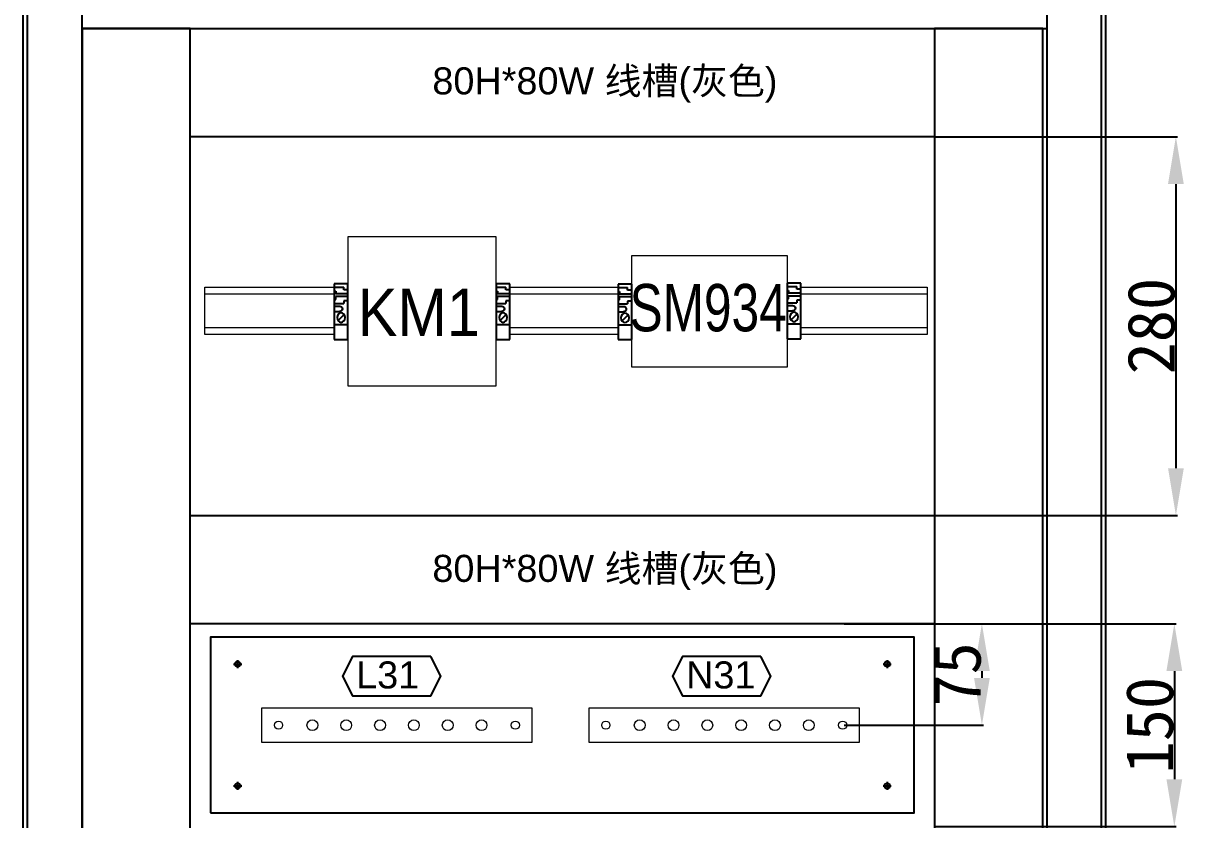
# Model space of a CAD drawing. Extents: x 81437 to 204847, y -54597 to -29444.
# Drawn here: x 88177 to 89035, y -48068 to -47479 of the extents above; entities that cross this region are included whole.
import ezdxf
from ezdxf.lldxf.tags import DXFTag

# ---------------------------------------------------------------- set-up
doc = ezdxf.new("R2010")
doc.units = 0
doc.header["$LTSCALE"] = 100
doc.header["$MEASUREMENT"] = 0
doc.layers.add('细实线', color=7, linetype='Continuous', lineweight=20)
doc.styles.add('HZ', font='arial.ttf', dxfattribs={"width": 0.7})
doc.styles.get("Standard").update_dxf_attribs({"font": ''})
doc.styles.get('Standard').set_extended_font_data('SimSun')
tags = doc.linetypes.add('CENTER2', pattern=[1.125, 0.75, -0.125, 0.125, -0.125]).pattern_tags.tags
tags[10:11] = [DXFTag(74, 4), DXFTag(75, 0), DXFTag(340, '0'), DXFTag(46, 1.0), DXFTag(50, 0.0), DXFTag(44, 0.0), DXFTag(45, 0.0)]
tags[8:9] = [DXFTag(74, 4), DXFTag(75, 0), DXFTag(340, '0'), DXFTag(46, 1.0), DXFTag(50, 0.0), DXFTag(44, 0.0), DXFTag(45, 0.0)]
tags[6:7] = [DXFTag(74, 4), DXFTag(75, 0), DXFTag(340, '0'), DXFTag(46, 1.0), DXFTag(50, 0.0), DXFTag(44, 0.0), DXFTag(45, 0.0)]
tags[4:5] = [DXFTag(74, 4), DXFTag(75, 0), DXFTag(340, '0'), DXFTag(46, 1.0), DXFTag(50, 0.0), DXFTag(44, 0.0), DXFTag(45, 0.0)]
tags = doc.linetypes.add('HIDDEN', pattern=[0.375, 0.25, -0.125]).pattern_tags.tags
tags[6:7] = [DXFTag(74, 4), DXFTag(75, 0), DXFTag(340, '0'), DXFTag(46, 1.0), DXFTag(50, 0.0), DXFTag(44, 0.0), DXFTag(45, 0.0)]
tags[4:5] = [DXFTag(74, 4), DXFTag(75, 0), DXFTag(340, '0'), DXFTag(46, 1.0), DXFTag(50, 0.0), DXFTag(44, 0.0), DXFTag(45, 0.0)]
doc.dimstyles.new('ISO-25', dxfattribs={"dimtxt": 35, "dimasz": 35, "dimexe": 1.25, "dimexo": 0.625, "dimtad": 1, "dimtoh": 1, "dimdec": 0, "dimtxsty": 'Standard', "dimcen": 2.5, "dimadec": 0, "dimazin": 0, "dimtfac": 1, "dimtdec": 0, "dimtmove": 0, "dimatfit": 3, "dimfxl": 1, "dimarcsym": 0})

# ---------------------------------------------------------------- blocks, each defined once
blk = doc.blocks.new('*D127')
at = {"color": 0, "lineweight": -2, "transparency": 16777216}
for p, q in [((88850.99702044549, -47562.87733512559), (89030.07290709946, -47562.87733512559)), ((89028.82290709946, -47597.87733512559), (89028.82290709946, -47807.89568052802)), ((88850.99702044549, -47842.89568052802), (89030.07290709946, -47842.89568052802))]:
    blk.add_line(p, q, dxfattribs=at)
at = {"color": 0, "transparency": 16777216}
for points in [[(89034.65624043279, -47597.87733512559), (89022.98957376613, -47597.87733512559), (89028.82290709946, -47562.87733512559)], [(89022.98957376613, -47807.89568052802), (89034.65624043279, -47807.89568052802), (89028.82290709946, -47842.89568052802)]]:
    blk.add_solid(points, dxfattribs=at)
at = {"layer": 'Defpoints', "color": 0, "transparency": 16777216}
for p in [(88850.37202044549, -47562.87733512559), (88850.37202044549, -47842.89568052802), (89028.82290709946, -47842.89568052802)]:
    blk.add_point(p, dxfattribs=at)
at = {"color": 0, "transparency": 16777216, "insert": (89010.69790709946, -47702.88650782681), "char_height": 35, "attachment_point": 5, "rotation": 90}
blk.add_mtext('280', dxfattribs=at)
blk = doc.blocks.new('*D128')
at = {"color": 0, "lineweight": -2, "transparency": 16777216}
for p, q in [((88850.99702044552, -47922.89568052802), (89028.92710608577, -47922.89568052802)), ((89027.67710608577, -47957.89568052802), (89027.67710608577, -48037.89568052802)), ((88850.99702044552, -48072.89568052802), (89028.92710608577, -48072.89568052802))]:
    blk.add_line(p, q, dxfattribs=at)
at = {"color": 0, "transparency": 16777216}
for points in [[(89033.5104394191, -47957.89568052802), (89021.84377275244, -47957.89568052802), (89027.67710608577, -47922.89568052802)], [(89021.84377275244, -48037.89568052802), (89033.5104394191, -48037.89568052802), (89027.67710608577, -48072.89568052802)]]:
    blk.add_solid(points, dxfattribs=at)
at = {"layer": 'Defpoints', "color": 0, "transparency": 16777216}
for p in [(88850.37202044552, -47922.89568052802), (88850.37202044552, -48072.89568052802), (89027.67710608577, -48072.89568052802)]:
    blk.add_point(p, dxfattribs=at)
at = {"color": 0, "transparency": 16777216, "insert": (89009.55210608577, -47997.89568052802), "char_height": 35, "attachment_point": 5, "rotation": 90}
blk.add_mtext('150', dxfattribs=at)
blk = doc.blocks.new('*D136')
at = {"color": 0, "lineweight": -2, "transparency": 16777216}
for p, q in [((88783.7140650711, -47922.89568052802), (88886.69096708776, -47922.89568052802)), ((88885.44096708776, -47957.89568052802), (88885.44096708776, -47962.89568052802)), ((88783.7140650711, -47997.89568052802), (88886.69096708776, -47997.89568052802))]:
    blk.add_line(p, q, dxfattribs=at)
at = {"color": 0, "transparency": 16777216}
for points in [[(88891.2743004211, -47957.89568052802), (88879.60763375444, -47957.89568052802), (88885.44096708776, -47922.89568052802)], [(88879.60763375444, -47962.89568052802), (88891.2743004211, -47962.89568052802), (88885.44096708776, -47997.89568052802)]]:
    blk.add_solid(points, dxfattribs=at)
at = {"layer": 'Defpoints', "color": 0, "transparency": 16777216}
for p in [(88783.0890650711, -47922.89568052802), (88783.0890650711, -47997.89568052802), (88885.44096708776, -47997.89568052802)]:
    blk.add_point(p, dxfattribs=at)
at = {"color": 0, "transparency": 16777216, "insert": (88867.31596708776, -47960.39568052802), "char_height": 35, "attachment_point": 5, "rotation": 90}
blk.add_mtext('75', dxfattribs=at)
blk = doc.blocks.new('堵头')
at = {"color": 53}
for p, q in [((0, -41), (0, 0)), ((0, 0), (10, 0)), ((10, 0), (10, -41)), ((0, -11), (10, -11)), ((7.277769807100412, -18.33056328681778), (2.722230192914139, -13.77502367262423)), ((0, -20.55279347972464), (4, -20.55279347972464)), ((0, -24.55279347972464), (4, -24.55279347972464)), ((0, -26.55279347972464), (7, -26.55279347972464)), ((0, -29.55279347972464), (1, -29.55279347972464)), ((1, -29.55279347972464), (1, -31.55279347972464)), ((10, -31.55279347972464), (1, -31.55279347972464)), ((10, -33.55279347972464), (1, -33.55279347972464)), ((1, -35.55279347972464), (1, -33.55279347972464)), ((7, -28.55279347972464), (7, -26.55279347972464)), ((10, -28.55279347972464), (7, -28.55279347972464)), ((0, -35.55279347972464), (1, -35.55279347972464)), ((0, -38.55279347972464), (7, -38.55279347972464)), ((10, -41), (0, -41)), ((10, -36.55279347972464), (7, -36.55279347972464)), ((7, -36.55279347972464), (7, -38.55279347972464))]:
    blk.add_line(p, q, dxfattribs=at)
blk.add_arc((4, -22.55279347972464), 2, 270, 90, dxfattribs=at)
blk.add_ellipse((5.000000000007276, -16.052793479721), major_axis=(-6.429395695523604e-16, -3.5), ratio=0.8571428571428571, start_param=4.71238898038469, end_param=10.99557428756428, dxfattribs=at)

msp = doc.modelspace()

# ---------------------------------------------------------------- linework, layer by layer
at = {"color": 7}
for p, q in [((88176.87202044549, -49514.37730387558), (88176.87202044549, -47404.3773367662)), ((88176.87202044549, -49514.37730387558), (88176.87202044549, -47404.3773367662)), ((88976.87201107045, -47404.3773367662), (88976.87201107045, -49514.37730387558)), ((88976.87201107045, -47404.3773367662), (88976.87201107045, -49514.37730387558)), ((88220.37202044549, -49360.87730551619), (88220.37202044549, -47447.8773367662)), ((88933.37201107045, -47447.8773367662), (88933.37201107045, -47525.87730387558)), ((88933.37201107045, -47447.8773367662), (88933.37201107045, -47525.87730387558)), ((88933.37201107045, -47447.8773367662), (88933.37201107045, -47525.87730387558)), ((88220.37202044549, -47528.3773367662), (88220.37202044549, -49328.6795339078)), ((88933.37201107045, -47525.87730387558), (88933.37201107045, -49360.87730551619))]:
    msp.add_line(p, q, dxfattribs=at)
at = {"color": 7, "linetype": 'HIDDEN'}
for p, q in [((88180.07202044544, -49404.37730387558), (88180.07202044544, -47404.3773367662)), ((88180.07202044544, -49404.37730387558), (88180.07202044544, -47404.3773367662)), ((88973.67201107049, -47404.3773367662), (88973.67201107049, -49404.37730387558)), ((88973.67201107049, -47404.3773367662), (88973.67201107049, -49404.37730387558))]:
    msp.add_line(p, q, dxfattribs=at)
msp.add_line((88220.37202044549, -47482.87733512559), (88933.37201107045, -47482.87733512559))
msp.add_line((88220.37202044549, -47482.87733512559), (88933.37201107045, -47482.87733512559))
msp.add_line((88220.37202044549, -47482.87733512559), (88933.37201107045, -47482.87733512559))
at = {"color": 4, "linetype": 'CENTER2'}
for p, q in [((88335.37202044543, -47949.75477155578, 63738.875), (88335.37202044543, -47955.75477155578, 63738.875)), ((88815.37202044543, -47949.75477155578, 63738.875), (88815.37202044543, -47955.75477155578, 63738.875)), ((88332.37202044543, -47952.75477155578, 63738.875), (88338.37202044543, -47952.75477155578, 63738.875)), ((88812.37202044543, -47952.75477155578, 63738.875), (88818.37202044543, -47952.75477155578, 63738.875)), ((88332.37202044543, -48042.75477155578, 63738.875), (88338.37202044543, -48042.75477155578, 63738.875)), ((88335.37202044543, -48039.75477155578, 63738.875), (88335.37202044543, -48045.75477155578, 63738.875)), ((88812.37202044543, -48042.75477155578, 63738.875), (88818.37202044543, -48042.75477155578, 63738.875)), ((88815.37202044543, -48039.75477155578, 63738.875), (88815.37202044543, -48045.75477155578, 63738.875))]:
    msp.add_line(p, q, dxfattribs=at)
at = {"linetype": 'CENTER2'}
for p, q in [((88335.28202044543, -47952.75477155578, 63738.875), (88335.46202044545, -47952.75477155578, 63738.875)), ((88335.37202044543, -47952.84477155579, 63738.875), (88335.37202044543, -47952.66477155578, 63738.875)), ((88815.28202044543, -47952.75477155578, 63738.875), (88815.46202044545, -47952.75477155578, 63738.875)), ((88815.37202044543, -47952.84477155579, 63738.875), (88815.37202044543, -47952.66477155578, 63738.875)), ((88335.28202044543, -48042.75477155578, 63738.875), (88335.46202044545, -48042.75477155578, 63738.875)), ((88335.37202044543, -48042.84477155579, 63738.875), (88335.37202044543, -48042.66477155578, 63738.875)), ((88815.28202044543, -48042.75477155578, 63738.875), (88815.46202044545, -48042.75477155578, 63738.875)), ((88815.37202044543, -48042.84477155579, 63738.875), (88815.37202044543, -48042.66477155578, 63738.875))]:
    msp.add_line(p, q, dxfattribs=at)
for points in [[(88220.37202044549, -49283.37729940355), (88300.37202044549, -49283.37729940334), (88300.37202044549, -47482.87733512559), (88220.37202044549, -47482.87733512559)], [(88300.37202044549, -47482.87733512559), (88850.37202044549, -47482.87733512559), (88850.37202044549, -47562.87733512559), (88300.37202044549, -47562.87733512559)], [(88850.37202044549, -49283.37729940259), (88930.37202044549, -49283.37729940259), (88930.37202044549, -47482.87733512559), (88850.37202044549, -47482.87733512559)]]:
    msp.add_lwpolyline(points, close=True)
at = {"color": 6, "lineweight": 0}
for points in [[(88311.05924086379, -47674.04110994747), (88406.83948373878, -47674.04110994747), (88406.83948373878, -47709.04110994747), (88311.05924086379, -47709.04110994747)], [(88536.53954777996, -47674.04110994747), (88616.59795458942, -47674.04110994747), (88616.59795458942, -47709.04110994747), (88536.53954777996, -47709.04110994747)], [(88751.57238563769, -47674.04110994747), (88845.05683686865, -47674.04110994747), (88845.05683686865, -47709.04110994747), (88751.57238563769, -47709.04110994747)], [(88311.05924086379, -47679.04110994747), (88406.83948373878, -47679.04110994747), (88406.83948373878, -47704.04110994747), (88311.05924086379, -47704.04110994747)], [(88536.53954777996, -47679.04110994747), (88616.59795458942, -47679.04110994747), (88616.59795458942, -47704.04110994747), (88536.53954777996, -47704.04110994747)], [(88751.57238563769, -47679.04110994747), (88845.05683686865, -47679.04110994747), (88845.05683686865, -47704.04110994747), (88751.57238563769, -47704.04110994747)]]:
    msp.add_lwpolyline(points, close=True, dxfattribs=at)
at = {"elevation": 63738.875}
for points in [[(88300.37202044552, -47842.89568052802), (88850.37202044552, -47842.89568052802), (88850.37202044552, -47922.89568052802), (88300.37202044552, -47922.89568052802)], [(88315.37202044543, -48062.75477155578), (88835.37202044543, -48062.75477155578), (88835.37202044543, -47932.75477155578), (88315.37202044543, -47932.75477155578)]]:
    msp.add_lwpolyline(points, close=True, dxfattribs=at)
at = {"color": 3}
for points in [[(88478.26230228927, -47947.16135937538), (88420.23125296926, -47947.16135937538), (88412.97365296925, -47961.67655937537), (88420.23125296926, -47976.19175937538), (88478.26230228927, -47976.19175937538), (88485.51990228928, -47961.67655937537), (88478.26230228927, -47947.16135937538)], [(88722.11325825356, -47947.16135937538), (88664.08220893356, -47947.16135937538), (88656.82460893354, -47961.67655937537), (88664.08220893356, -47976.19175937538), (88722.11325825356, -47976.19175937538), (88729.37085825358, -47961.67655937537), (88722.11325825356, -47947.16135937538)]]:
    msp.add_lwpolyline(points, dxfattribs=at)
at = {"color": 6, "lineweight": 20}
for points in [[(88353.10771619018, -48010.39568052802), (88553.10771619018, -48010.39568052802), (88553.10771619018, -47985.39568052802), (88353.10771619018, -47985.39568052802)], [(88595.00987182285, -48010.39568052802), (88795.00987182285, -48010.39568052802), (88795.00987182285, -47985.39568052802), (88595.00987182285, -47985.39568052802)]]:
    msp.add_lwpolyline(points, close=True, dxfattribs=at)
for centre in [(88335.37202044543, -47952.75477155578, 63738.875), (88815.37202044543, -47952.75477155578, 63738.875), (88335.37202044543, -48042.75477155578, 63738.875), (88815.37202044543, -48042.75477155578, 63738.875)]:
    msp.add_circle(centre, 2)
for centre, radius in [((88365.60771619018, -47997.89568052802), 3), ((88390.60771619018, -47997.89568052802), 4), ((88415.60771619018, -47997.89568052802), 4), ((88440.60771619018, -47997.89568052802), 4), ((88465.60771619018, -47997.89568052802), 4), ((88490.60771619018, -47997.89568052802), 4), ((88515.60771619018, -47997.89568052802), 4), ((88540.60771619018, -47997.89568052802), 3), ((88607.50987182285, -47997.89568052802), 3), ((88632.50987182285, -47997.89568052802), 4), ((88657.50987182285, -47997.89568052802), 4), ((88682.50987182285, -47997.89568052802), 4), ((88707.50987182285, -47997.89568052802), 4), ((88732.50987182285, -47997.89568052802), 4), ((88757.50987182285, -47997.89568052802), 4), ((88782.50987182285, -47997.89568052802), 3)]:
    msp.add_circle(centre, radius, dxfattribs=at)
at = {"layer": '细实线', "color": 7, "linetype": 'ByBlock'}
for points in [[(88416.83948373878, -47746.92681211749), (88526.53954778008, -47746.92681211749), (88526.53954778008, -47636.92681211749), (88416.83948373878, -47636.92681211749)], [(88626.59795458942, -47650.6723597064), (88741.57238563769, -47650.6723597064), (88741.57238563769, -47733.14395775194), (88626.59795458942, -47733.18126452858)]]:
    msp.add_lwpolyline(points, close=True, dxfattribs=at)

# ---------------------------------------------------------------- block references
at = {"xscale": -1, "rotation": 180}
for p in [(88406.80861912137, -47712.66146807733, 63738.875), (88526.53960777582, -47712.66146807733, 63738.875), (88616.61434380953, -47712.88475179124, 63738.875), (88741.57244563343, -47712.17466200154, 63738.875)]:
    msp.add_blockref('堵头', p, dxfattribs=at)

# ---------------------------------------------------------------- texts
at = {"lineweight": 0, "style": 'HZ'}
for p in [(88479.2848585361, -47531.5840868523), (88479.2848585361, -47891.96495827648)]:
    msp.add_text('80H*80W 线槽(灰色)', height=20, dxfattribs=at).set_placement(p)
at = {"color": 0, "style": 'HZ'}
for s, p in [('L31', (88422.95432238748, -47970.73360088745)), ('N31', (88666.80527835178, -47970.73360088745))]:
    msp.add_text(s, height=20, dxfattribs=at).set_placement(p)
at = {"layer": '细实线', "color": 7, "linetype": 'ByBlock', "style": 'HZ'}
for s, width, p in [('KM1', 0.9, (88424.05446496549, -47710.18208340271)), ('SM934', 0.75, (88625.01955251723, -47706.73281531347))]:
    msp.add_text(s, height=35, dxfattribs=dict(at, width=width)).set_placement(p)

# ---------------------------------------------------------------- dimensions: what is measured, and where the dimension line sits
at = {"color": 3}
for base, p1, p2, picture, middle in [((89028.82290709946, -47842.89568052802), (88850.37202044549, -47562.87733512559), (88850.37202044549, -47842.89568052802, 63738.875), '*D127', (89010.69790709946, -47702.88650782681)), ((88885.44096708776, -47997.89568052802), (88783.0890650711, -47922.89568052802, 63738.875), (88783.0890650711, -47997.89568052802, 63738.875), '*D136', (88867.31596708776, -47960.39568052802)), ((89027.67710608577, -48072.89568052802), (88850.37202044552, -47922.89568052802, 63738.875), (88850.37202044552, -48072.89568052802, 63738.875), '*D128', (89009.55210608577, -47997.89568052802))]:
    dim = msp.add_linear_dim(base=base, p1=p1, p2=p2, angle=90, dimstyle='ISO-25', dxfattribs=at)
    dim.commit()
    dim.dimension.update_dxf_attribs({"geometry": picture, "text_midpoint": middle})

doc.saveas('drawing.dxf')
